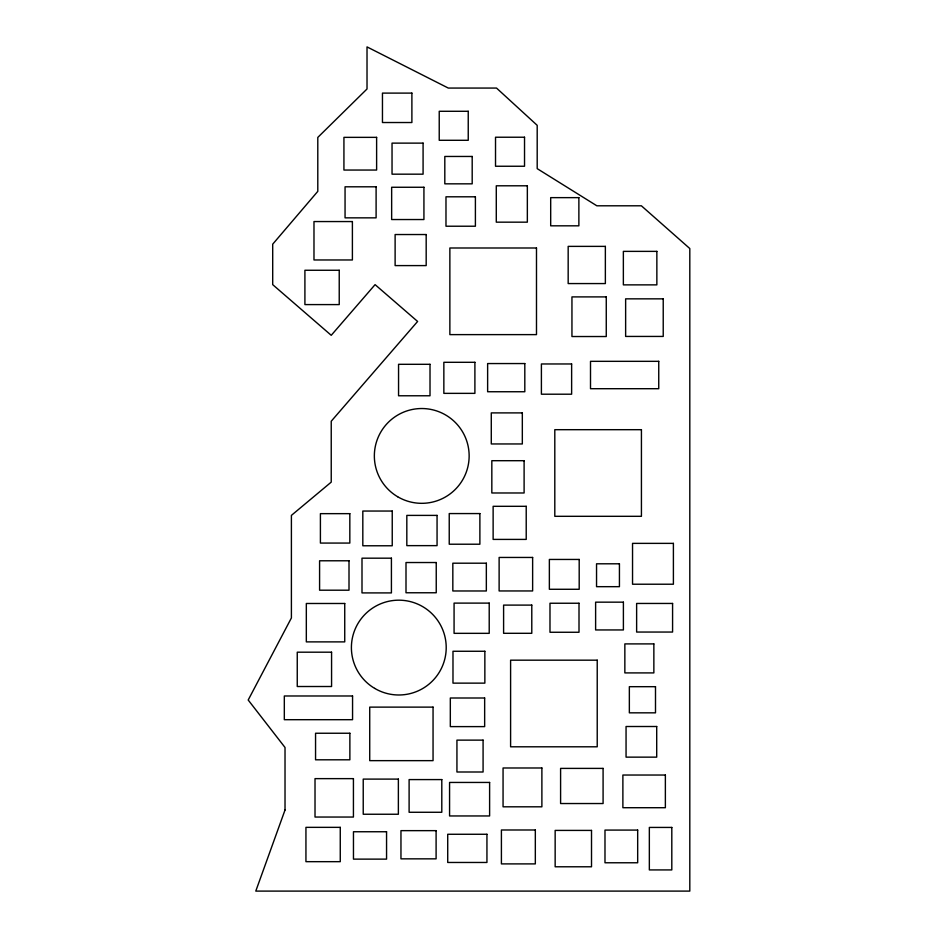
<?xml version="1.0" encoding="UTF-8"?>
<svg xmlns="http://www.w3.org/2000/svg" width="938" height="938" viewBox="0 0 938 938"><rect width="100%" height="100%" fill="white"/><g stroke="black" fill="none" stroke-linecap="round" stroke-linejoin="round"><path stroke-width="1.41" d="M285.023 809.998L255.781 891.1L689.805 891.1L689.805 248.547L641.381 205.797L596.849 205.797L537.193 168.641L537.193 125.329L496.519 88.066L448.305 88.066L367.016 46.9L367.016 88.981L317.794 137.417L317.794 191.352L272.7 244.185L272.7 284.636L331.231 335.312L375.083 284.636L417.609 321.453L331.231 421.232L331.231 482.12L291.401 515.384L291.401 617.943L248.195 700.018L285.023 747.48L285.023 809.998M411.888 93.108L382.458 93.108L382.458 122.526L411.888 122.526L411.888 93.108M468.238 111.282L439.23 111.282L439.23 140.29L468.238 140.29L468.238 111.282M524.53 137.229L495.522 137.229L495.522 166.249L524.53 166.249L524.53 137.229M376.619 137.358L343.929 137.358L343.929 170.048L376.619 170.048L376.619 137.358M423.085 143.127L392.037 143.127L392.037 174.175L423.085 174.175L423.085 143.127M472.189 156.458L444.811 156.458L444.811 183.836L472.189 183.836L472.189 156.458M527.344 185.794L496.284 185.794L496.284 222.165L527.344 222.165L527.344 185.794M376.103 186.803L345.055 186.803L345.055 217.851L376.103 217.851L376.103 186.803M423.929 187.26L391.65 187.26L391.65 219.539L423.929 219.539L423.929 187.26M475.402 196.804L445.984 196.804L445.984 226.222L475.402 226.222L475.402 196.804M578.875 197.637L550.688 197.637L550.688 225.824L578.875 225.824L578.875 197.637M352.395 221.556L313.984 221.556L313.984 259.967L352.395 259.967L352.395 221.556M426.18 234.535L395.121 234.535L395.121 265.595L426.18 265.595L426.18 234.535M605.362 246.377L568.17 246.377L568.17 283.569L605.362 283.569L605.362 246.377M536.489 247.995L449.865 247.995L449.865 334.62L536.489 334.62L536.489 247.995M656.858 251.372L623.36 251.372L623.36 284.871L656.858 284.871L656.858 251.372M339.228 270.261L304.909 270.261L304.909 304.592L339.228 304.592L339.228 270.261M606.265 296.9L571.946 296.9L571.946 336.531L606.265 336.531L606.265 296.9M663.225 298.847L625.634 298.847L625.634 336.437L663.225 336.437L663.225 298.847M658.746 361.329L590.506 361.329L590.506 388.707L658.746 388.707L658.746 361.329M474.898 362.303L443.85 362.303L443.85 393.362L474.898 393.362L474.898 362.303M524.811 363.557L487.631 363.557L487.631 391.744L524.811 391.744L524.811 363.557M571.629 363.967L541.402 363.967L541.402 394.206L571.629 394.206L571.629 363.967M430.014 364.307L398.556 364.307L398.556 395.777L430.014 395.777L430.014 364.307M522.325 412.896L491.278 412.896L491.278 443.955L522.325 443.955L522.325 412.896M641.428 429.686L554.804 429.686L554.804 516.31L641.428 516.31L641.428 429.686M524.108 460.699L491.829 460.699L491.829 492.978L524.108 492.978L524.108 460.699M526.218 506.309L493.13 506.309L493.13 539.409L526.218 539.409L526.218 506.309M392.236 511.046L362.818 511.046L362.818 545.775L392.236 545.775L392.236 511.046M479.881 513.567L449.232 513.567L449.232 544.216L479.881 544.216L479.881 513.567M349.827 513.649L320.409 513.649L320.409 543.067L349.827 543.067L349.827 513.649M437.061 515.396L406.822 515.396L406.822 545.635L437.061 545.635L437.061 515.396M673.402 543.372L632.54 543.372L632.54 584.222L673.402 584.222L673.402 543.372M532.632 557.453L499.122 557.453L499.122 590.952L532.632 590.952L532.632 557.453M391.416 558.18L361.998 558.18L361.998 592.91L391.416 592.91L391.416 558.18M579.192 559.447L549.363 559.447L549.363 589.275L579.192 589.275L579.192 559.447M349.006 560.783L319.588 560.783L319.588 590.201L349.006 590.201L349.006 560.783M436.24 562.53L406.002 562.53L406.002 592.769L436.24 592.769L436.24 562.53M486.341 563.199L452.831 563.199L452.831 590.975L486.341 590.975L486.341 563.199M619.432 563.797L596.545 563.797L596.545 586.672L619.432 586.672L619.432 563.797M623.395 602.161L595.618 602.161L595.618 629.949L623.395 629.949L623.395 602.161M489.214 603.111L454.074 603.111L454.074 633.338L489.214 633.338L489.214 603.111M579.004 603.24L549.985 603.24L549.985 632.259L579.004 632.259L579.004 603.24M344.738 603.486L306.327 603.486L306.327 641.885L344.738 641.885L344.738 603.486M672.581 603.451L636.632 603.451L636.632 632.048L672.581 632.048L672.581 603.451M531.787 605.104L503.6 605.104L503.6 633.302L531.787 633.302L531.787 605.104M653.856 643.902L624.849 643.902L624.849 672.909L653.856 672.909L653.856 643.902M484.852 651.265L452.984 651.265L452.984 683.134L484.852 683.134L484.852 651.265M331.571 652.191L297.252 652.191L297.252 686.51L331.571 686.51L331.571 652.191M597.225 660.176L510.6 660.176L510.6 746.8L597.225 746.8L597.225 660.176M655.498 686.686L629.351 686.686L629.351 712.833L655.498 712.833L655.498 686.686M352.559 695.984L284.32 695.984L284.32 719.692L352.559 719.692L352.559 695.984M484.653 698.001L450.322 698.001L450.322 726.61L484.653 726.61L484.653 698.001M433.051 707.123L369.724 707.123L369.724 760.648L433.051 760.648L433.051 707.123M656.706 726.504L626.056 726.504L626.056 757.142L656.706 757.142L656.706 726.504M349.874 733.246L315.555 733.246L315.555 759.803L349.874 759.803L349.874 733.246M483.082 740.129L456.935 740.129L456.935 771.997L483.082 771.997L483.082 740.129M541.883 767.988L503.061 767.988L503.061 806.809L541.883 806.809L541.883 767.988M603.087 768.398L560.596 768.398L560.596 803.538L603.087 803.538L603.087 768.398M665.37 775.034L622.879 775.034L622.879 807.712L665.37 807.712L665.37 775.034M353.427 778.634L315.016 778.634L315.016 817.045L353.427 817.045L353.427 778.634M398.369 779.103L363.229 779.103L363.229 814.243L398.369 814.243L398.369 779.103M441.798 779.584L409.109 779.584L409.109 812.273L441.798 812.273L441.798 779.584M489.613 782.444L449.572 782.444L449.572 815.954L489.613 815.954L489.613 782.444M340.26 827.351L305.94 827.351L305.94 861.67L340.26 861.67L340.26 827.351M671.807 827.433L649.342 827.433L649.342 869.925L671.807 869.925L671.807 827.433M535.328 829.989L501.408 829.989L501.408 863.898L535.328 863.898L535.328 829.989M637.676 830.083L604.987 830.083L604.987 862.772L637.676 862.772L637.676 830.083M591.515 830.411L555.155 830.411L555.155 866.782L591.515 866.782L591.515 830.411M436.1 830.646L400.96 830.646L400.96 858.845L436.1 858.845L436.1 830.646M386.562 831.748L353.462 831.748L353.462 859.126L386.562 859.126L386.562 831.748M486.939 834.269L447.719 834.269L447.719 862.468L486.939 862.468L486.939 834.269M397.618 496.718A47.392 47.392 0 0 0 469.141 456.419A47.392 47.392 0 0 0 398.486 414.631A47.392 47.392 0 0 0 397.618 496.718M374.684 688.386A47.392 47.392 0 0 0 446.207 648.088A47.392 47.392 0 0 0 375.54 606.288A47.392 47.392 0 0 0 374.684 688.386"/></g></svg>
